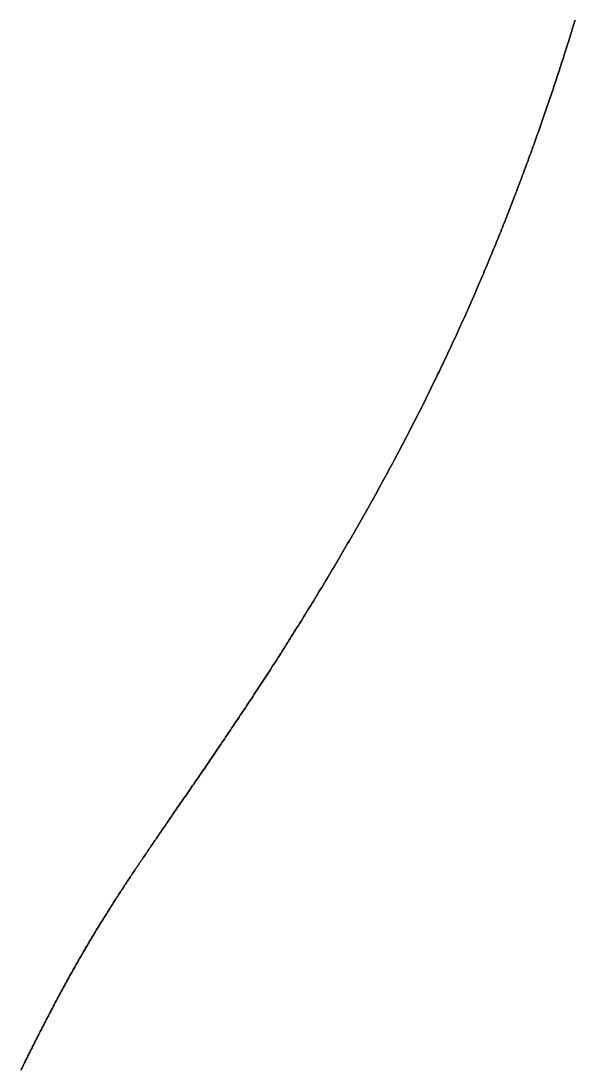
# Model space of a CAD drawing. Header units: inches. Extents: x 130170 to 284068, y 377793 to 804530.
# Drawn here: x 259473.7 to 259507.7, y 739114.5 to 739178.8 of the extents above; entities that cross this region are included whole.
import ezdxf

# ---------------------------------------------------------------- set-up
doc = ezdxf.new("R2010")
doc.units = ezdxf.units.IN
doc.header["$MEASUREMENT"] = 0
doc.layers.add('muni_il', color=7, linetype='Continuous')

msp = doc.modelspace()

# ---------------------------------------------------------------- linework, layer by layer
at = {"layer": 'muni_il'}
for points in [[(259473.716, 739114.492), (259473.752, 739114.565), (259473.788, 739114.637), (259473.824, 739114.71), (259473.86, 739114.783), (259473.896, 739114.855), (259473.931, 739114.928), (259473.967, 739115), (259474.003, 739115.072), (259474.039, 739115.145), (259474.075, 739115.217), (259474.111, 739115.289), (259474.146, 739115.361), (259474.182, 739115.433), (259474.218, 739115.504), (259474.254, 739115.576), (259474.289, 739115.647), (259474.325, 739115.719), (259474.361, 739115.79), (259474.397, 739115.862), (259474.432, 739115.933), (259474.468, 739116.004), (259474.504, 739116.075), (259474.539, 739116.146), (259474.575, 739116.216), (259474.611, 739116.287), (259474.646, 739116.358), (259474.682, 739116.428), (259474.718, 739116.499), (259474.753, 739116.569), (259474.789, 739116.639), (259474.825, 739116.709), (259474.86, 739116.779), (259474.896, 739116.849), (259474.932, 739116.919), (259474.967, 739116.989), (259475.003, 739117.058), (259475.038, 739117.128), (259475.074, 739117.197), (259475.11, 739117.266), (259475.145, 739117.335), (259475.181, 739117.404), (259475.217, 739117.473), (259475.252, 739117.542), (259475.288, 739117.611), (259475.323, 739117.68), (259475.359, 739117.748), (259475.395, 739117.817), (259475.43, 739117.885), (259475.466, 739117.953), (259475.502, 739118.022), (259475.537, 739118.09), (259475.573, 739118.158), (259475.608, 739118.226), (259475.644, 739118.293), (259475.68, 739118.361), (259475.715, 739118.429), (259475.751, 739118.496), (259475.787, 739118.563), (259475.822, 739118.631), (259475.858, 739118.698), (259475.894, 739118.765), (259475.93, 739118.832), (259475.965, 739118.899), (259476.001, 739118.966), (259476.037, 739119.033), (259476.072, 739119.099), (259476.108, 739119.166), (259476.144, 739119.232), (259476.18, 739119.299), (259476.216, 739119.365), (259476.252, 739119.431), (259476.288, 739119.498), (259476.323, 739119.564), (259476.359, 739119.63), (259476.395, 739119.695), (259476.431, 739119.761), (259476.467, 739119.827), (259476.503, 739119.893), (259476.539, 739119.958), (259476.576, 739120.024), (259476.612, 739120.089), (259476.648, 739120.155), (259476.684, 739120.22), (259476.72, 739120.285), (259476.756, 739120.351), (259476.793, 739120.416), (259476.829, 739120.481), (259476.865, 739120.546), (259476.902, 739120.611), (259476.938, 739120.676), (259476.975, 739120.74), (259477.011, 739120.805), (259477.048, 739120.87), (259477.085, 739120.935), (259477.121, 739120.999), (259477.158, 739121.064), (259477.195, 739121.128), (259477.232, 739121.193), (259477.268, 739121.258), (259477.305, 739121.322), (259477.342, 739121.386), (259477.379, 739121.451), (259477.417, 739121.515), (259477.454, 739121.579), (259477.491, 739121.644), (259477.528, 739121.708), (259477.566, 739121.772), (259477.603, 739121.836), (259477.641, 739121.901), (259477.678, 739121.965), (259477.716, 739122.029), (259477.753, 739122.093), (259477.791, 739122.157), (259477.829, 739122.222), (259477.867, 739122.286), (259477.905, 739122.35), (259477.943, 739122.414), (259477.982, 739122.478), (259478.02, 739122.542), (259478.058, 739122.607), (259478.097, 739122.671), (259478.135, 739122.735), (259478.174, 739122.799), (259478.213, 739122.864), (259478.252, 739122.928), (259478.291, 739122.992), (259478.33, 739123.057), (259478.369, 739123.121), (259478.408, 739123.185), (259478.448, 739123.25), (259478.487, 739123.315), (259478.527, 739123.379), (259478.566, 739123.444), (259478.606, 739123.508), (259478.646, 739123.573), (259478.686, 739123.638), (259478.726, 739123.703), (259478.767, 739123.768), (259478.807, 739123.833), (259478.848, 739123.898), (259478.889, 739123.963), (259478.929, 739124.028), (259478.97, 739124.094), (259479.011, 739124.159), (259479.053, 739124.225), (259479.094, 739124.29), (259479.136, 739124.356), (259479.177, 739124.422), (259479.219, 739124.488), (259479.261, 739124.554), (259479.303, 739124.62), (259479.346, 739124.686), (259479.388, 739124.753), (259479.431, 739124.819), (259479.473, 739124.886), (259479.516, 739124.953), (259479.559, 739125.019), (259479.603, 739125.087), (259479.646, 739125.154), (259479.69, 739125.221), (259479.734, 739125.289), (259479.777, 739125.356), (259479.821, 739125.424), (259479.866, 739125.492), (259479.91, 739125.56), (259479.955, 739125.629), (259480, 739125.697), (259480.045, 739125.766), (259480.09, 739125.835), (259480.136, 739125.904), (259480.181, 739125.973), (259480.227, 739126.043), (259480.273, 739126.112), (259480.319, 739126.182), (259480.366, 739126.252), (259480.412, 739126.322), (259480.459, 739126.393), (259480.506, 739126.464), (259480.554, 739126.535), (259480.601, 739126.606), (259480.649, 739126.677), (259480.697, 739126.749), (259480.745, 739126.821), (259480.793, 739126.893), (259480.842, 739126.965), (259480.891, 739127.038), (259480.94, 739127.111), (259480.989, 739127.184), (259481.039, 739127.258), (259481.089, 739127.331), (259481.139, 739127.405), (259481.189, 739127.48), (259481.239, 739127.554), (259481.29, 739127.629), (259481.341, 739127.704), (259481.392, 739127.78), (259481.444, 739127.855), (259481.496, 739127.932), (259481.548, 739128.008), (259481.6, 739128.085), (259481.652, 739128.162), (259481.705, 739128.239), (259481.758, 739128.317), (259481.811, 739128.395), (259481.865, 739128.473), (259481.919, 739128.552), (259481.973, 739128.631), (259482.027, 739128.71), (259482.082, 739128.79), (259482.137, 739128.87), (259482.192, 739128.95), (259482.248, 739129.031), (259482.303, 739129.112), (259482.359, 739129.194), (259482.416, 739129.276), (259482.472, 739129.358), (259482.529, 739129.441), (259482.586, 739129.524), (259482.644, 739129.607), (259482.702, 739129.691), (259482.759, 739129.775), (259482.818, 739129.86), (259482.876, 739129.945), (259482.935, 739130.03), (259482.994, 739130.116), (259483.054, 739130.203), (259483.114, 739130.289), (259483.174, 739130.376), (259483.234, 739130.464), (259483.295, 739130.552), (259483.356, 739130.64), (259483.417, 739130.729), (259483.479, 739130.818), (259483.54, 739130.908), (259483.603, 739130.998), (259483.665, 739131.089), (259483.728, 739131.18), (259483.791, 739131.271), (259483.854, 739131.363), (259483.918, 739131.456), (259483.982, 739131.549), (259484.046, 739131.642), (259484.11, 739131.736), (259484.175, 739131.83), (259484.24, 739131.925), (259484.306, 739132.02), (259484.372, 739132.116), (259484.438, 739132.212), (259484.504, 739132.308), (259484.571, 739132.406), (259484.638, 739132.503), (259484.705, 739132.601), (259484.772, 739132.7), (259484.84, 739132.799), (259484.908, 739132.898), (259484.977, 739132.998), (259485.045, 739133.099), (259485.114, 739133.2), (259485.184, 739133.301), (259485.253, 739133.403), (259485.323, 739133.506), (259485.393, 739133.609), (259485.464, 739133.712), (259485.535, 739133.816), (259485.606, 739133.921), (259485.677, 739134.025), (259485.748, 739134.131), (259485.82, 739134.237), (259485.893, 739134.343), (259485.965, 739134.45), (259486.038, 739134.558), (259486.111, 739134.666), (259486.184, 739134.774), (259486.258, 739134.883), (259486.331, 739134.993), (259486.405, 739135.103), (259486.48, 739135.213), (259486.554, 739135.324), (259486.629, 739135.436), (259486.704, 739135.547), (259486.78, 739135.66), (259486.855, 739135.773), (259486.931, 739135.886), (259487.007, 739136), (259487.083, 739136.115), (259487.16, 739136.23), (259487.237, 739136.345), (259487.314, 739136.461), (259487.391, 739136.578), (259487.469, 739136.694), (259487.547, 739136.812), (259487.625, 739136.93), (259487.703, 739137.048), (259487.781, 739137.167), (259487.86, 739137.286), (259487.939, 739137.406), (259488.018, 739137.526), (259488.097, 739137.647), (259488.177, 739137.768), (259488.256, 739137.89), (259488.336, 739138.012), (259488.416, 739138.134), (259488.496, 739138.257), (259488.577, 739138.381), (259488.657, 739138.505), (259488.738, 739138.629), (259488.819, 739138.754), (259488.9, 739138.879), (259488.981, 739139.005), (259489.063, 739139.131), (259489.144, 739139.258), (259489.226, 739139.385), (259489.308, 739139.512), (259489.39, 739139.64), (259489.472, 739139.768), (259489.555, 739139.897), (259489.637, 739140.026), (259489.72, 739140.155), (259489.802, 739140.285), (259489.885, 739140.415), (259489.968, 739140.546), (259490.051, 739140.677), (259490.134, 739140.809), (259490.217, 739140.94), (259490.301, 739141.073), (259490.384, 739141.205), (259490.468, 739141.338), (259490.551, 739141.471), (259490.635, 739141.605), (259490.718, 739141.739), (259490.802, 739141.873), (259490.886, 739142.008), (259490.97, 739142.143), (259491.054, 739142.278), (259491.138, 739142.414), (259491.222, 739142.55), (259491.306, 739142.686), (259491.39, 739142.823), (259491.474, 739142.96), (259491.559, 739143.097), (259491.643, 739143.234), (259491.727, 739143.372), (259491.811, 739143.51), (259491.895, 739143.649), (259491.98, 739143.787), (259492.064, 739143.926), (259492.148, 739144.065), (259492.232, 739144.205), (259492.317, 739144.344), (259492.401, 739144.484), (259492.485, 739144.624), (259492.569, 739144.765), (259492.653, 739144.905), (259492.737, 739145.046), (259492.821, 739145.187), (259492.905, 739145.329), (259492.989, 739145.47), (259493.073, 739145.612), (259493.157, 739145.753), (259493.24, 739145.895), (259493.324, 739146.038), (259493.408, 739146.18), (259493.491, 739146.323), (259493.574, 739146.465), (259493.658, 739146.608), (259493.741, 739146.751), (259493.824, 739146.895), (259493.907, 739147.038), (259493.99, 739147.181), (259494.073, 739147.325), (259494.156, 739147.469), (259494.238, 739147.612), (259494.321, 739147.756), (259494.403, 739147.901), (259494.485, 739148.045), (259494.567, 739148.189), (259494.649, 739148.333), (259494.731, 739148.478), (259494.813, 739148.622), (259494.894, 739148.767), (259494.975, 739148.912), (259495.057, 739149.056), (259495.138, 739149.201), (259495.219, 739149.346), (259495.299, 739149.491), (259495.38, 739149.636), (259495.46, 739149.781), (259495.54, 739149.926), (259495.62, 739150.071), (259495.7, 739150.216), (259495.78, 739150.362), (259495.859, 739150.507), (259495.939, 739150.652), (259496.018, 739150.797), (259496.097, 739150.943), (259496.175, 739151.088), (259496.254, 739151.233), (259496.332, 739151.378), (259496.41, 739151.523), (259496.488, 739151.669), (259496.566, 739151.814), (259496.643, 739151.959), (259496.72, 739152.104), (259496.797, 739152.249), (259496.874, 739152.394), (259496.951, 739152.539), (259497.027, 739152.684), (259497.103, 739152.829), (259497.179, 739152.974), (259497.255, 739153.119), (259497.33, 739153.264), (259497.406, 739153.409), (259497.481, 739153.553), (259497.555, 739153.698), (259497.63, 739153.843), (259497.704, 739153.987), (259497.778, 739154.132), (259497.852, 739154.276), (259497.926, 739154.42), (259497.999, 739154.564), (259498.072, 739154.709), (259498.145, 739154.853), (259498.217, 739154.997), (259498.29, 739155.14), (259498.362, 739155.284), (259498.434, 739155.428), (259498.505, 739155.571), (259498.577, 739155.715), (259498.648, 739155.858), (259498.718, 739156.002), (259498.789, 739156.145), (259498.859, 739156.288), (259498.93, 739156.431), (259498.999, 739156.574), (259499.069, 739156.717), (259499.138, 739156.86), (259499.207, 739157.002), (259499.276, 739157.145), (259499.345, 739157.287), (259499.413, 739157.429), (259499.481, 739157.571), (259499.549, 739157.713), (259499.617, 739157.855), (259499.684, 739157.997), (259499.751, 739158.139), (259499.818, 739158.28), (259499.884, 739158.421), (259499.951, 739158.563), (259500.017, 739158.704), (259500.082, 739158.845), (259500.148, 739158.986), (259500.213, 739159.127), (259500.278, 739159.267), (259500.343, 739159.408), (259500.408, 739159.548), (259500.472, 739159.689), (259500.536, 739159.829), (259500.6, 739159.969), (259500.663, 739160.109), (259500.727, 739160.249), (259500.79, 739160.388), (259500.853, 739160.528), (259500.915, 739160.667), (259500.977, 739160.806), (259501.04, 739160.945), (259501.101, 739161.084), (259501.163, 739161.223), (259501.224, 739161.362), (259501.286, 739161.5), (259501.346, 739161.639), (259501.407, 739161.777), (259501.468, 739161.916), (259501.528, 739162.054), (259501.588, 739162.191), (259501.647, 739162.329), (259501.707, 739162.467), (259501.766, 739162.604), (259501.825, 739162.742), (259501.884, 739162.879), (259501.942, 739163.016), (259502.001, 739163.153), (259502.059, 739163.29), (259502.117, 739163.426), (259502.174, 739163.563), (259502.232, 739163.699), (259502.289, 739163.836), (259502.346, 739163.972), (259502.403, 739164.108), (259502.459, 739164.243), (259502.515, 739164.379), (259502.571, 739164.514), (259502.627, 739164.65), (259502.683, 739164.785), (259502.738, 739164.92), (259502.793, 739165.055), (259502.848, 739165.19), (259502.903, 739165.324), (259502.958, 739165.459), (259503.012, 739165.593), (259503.066, 739165.727), (259503.12, 739165.861), (259503.174, 739165.995), (259503.227, 739166.128), (259503.28, 739166.261), (259503.333, 739166.395), (259503.386, 739166.528), (259503.439, 739166.661), (259503.491, 739166.794), (259503.543, 739166.926), (259503.595, 739167.058), (259503.647, 739167.191), (259503.698, 739167.323), (259503.749, 739167.454), (259503.801, 739167.586), (259503.851, 739167.717), (259503.902, 739167.849), (259503.952, 739167.98), (259504.003, 739168.111), (259504.053, 739168.241), (259504.102, 739168.372), (259504.152, 739168.502), (259504.201, 739168.632), (259504.25, 739168.761), (259504.299, 739168.891), (259504.348, 739169.02), (259504.396, 739169.149), (259504.445, 739169.278), (259504.493, 739169.407), (259504.541, 739169.535), (259504.588, 739169.663), (259504.636, 739169.791), (259504.683, 739169.919), (259504.73, 739170.046), (259504.777, 739170.173), (259504.823, 739170.3), (259504.87, 739170.427), (259504.916, 739170.553), (259504.962, 739170.679), (259505.007, 739170.805), (259505.053, 739170.93), (259505.098, 739171.056), (259505.143, 739171.18), (259505.188, 739171.305), (259505.232, 739171.429), (259505.277, 739171.553), (259505.321, 739171.677), (259505.364, 739171.8), (259505.408, 739171.923), (259505.452, 739172.046), (259505.495, 739172.169), (259505.538, 739172.291), (259505.58, 739172.412), (259505.623, 739172.534), (259505.665, 739172.655), (259505.707, 739172.775), (259505.749, 739172.896), (259505.791, 739173.016), (259505.832, 739173.135), (259505.873, 739173.254), (259505.914, 739173.373), (259505.955, 739173.491), (259505.995, 739173.61), (259506.035, 739173.727), (259506.075, 739173.844), (259506.115, 739173.961), (259506.154, 739174.078), (259506.194, 739174.194), (259506.232, 739174.309), (259506.271, 739174.425), (259506.31, 739174.539), (259506.348, 739174.654), (259506.386, 739174.768), (259506.424, 739174.881), (259506.461, 739174.994), (259506.498, 739175.106), (259506.536, 739175.219), (259506.572, 739175.33), (259506.609, 739175.441), (259506.645, 739175.552), (259506.681, 739175.662), (259506.717, 739175.772), (259506.753, 739175.881), (259506.788, 739175.99), (259506.823, 739176.099), (259506.858, 739176.206), (259506.893, 739176.314), (259506.927, 739176.42), (259506.961, 739176.527), (259506.995, 739176.633), (259507.028, 739176.738), (259507.062, 739176.843), (259507.095, 739176.947), (259507.128, 739177.051), (259507.16, 739177.154), (259507.193, 739177.257), (259507.225, 739177.359), (259507.257, 739177.46), (259507.288, 739177.561), (259507.32, 739177.662), (259507.351, 739177.762), (259507.382, 739177.862), (259507.412, 739177.961), (259507.443, 739178.059), (259507.473, 739178.157), (259507.503, 739178.254), (259507.532, 739178.351), (259507.562, 739178.447), (259507.591, 739178.543), (259507.62, 739178.638), (259507.649, 739178.732), (259507.677, 739178.826)], [(259507.677, 739178.826), (259507.649, 739178.732), (259507.62, 739178.638), (259507.591, 739178.543), (259507.562, 739178.447), (259507.532, 739178.351), (259507.503, 739178.254), (259507.473, 739178.157), (259507.443, 739178.059), (259507.412, 739177.961), (259507.382, 739177.862), (259507.351, 739177.762), (259507.32, 739177.662), (259507.288, 739177.561), (259507.257, 739177.46), (259507.225, 739177.359), (259507.193, 739177.257), (259507.16, 739177.154), (259507.128, 739177.051), (259507.095, 739176.947), (259507.062, 739176.843), (259507.028, 739176.738), (259506.995, 739176.633), (259506.961, 739176.527), (259506.927, 739176.42), (259506.893, 739176.314), (259506.858, 739176.206), (259506.823, 739176.099), (259506.788, 739175.99), (259506.753, 739175.881), (259506.717, 739175.772), (259506.681, 739175.662), (259506.645, 739175.552), (259506.609, 739175.441), (259506.572, 739175.33), (259506.536, 739175.219), (259506.498, 739175.106), (259506.461, 739174.994), (259506.424, 739174.881), (259506.386, 739174.768), (259506.348, 739174.654), (259506.31, 739174.539), (259506.271, 739174.425), (259506.232, 739174.309), (259506.194, 739174.194), (259506.154, 739174.078), (259506.115, 739173.961), (259506.075, 739173.844), (259506.035, 739173.727), (259505.995, 739173.61), (259505.955, 739173.491), (259505.914, 739173.373), (259505.873, 739173.254), (259505.832, 739173.135), (259505.791, 739173.016), (259505.749, 739172.896), (259505.707, 739172.775), (259505.665, 739172.655), (259505.623, 739172.534), (259505.58, 739172.412), (259505.538, 739172.291), (259505.495, 739172.169), (259505.452, 739172.046), (259505.408, 739171.923), (259505.364, 739171.8), (259505.321, 739171.677), (259505.277, 739171.553), (259505.232, 739171.429), (259505.188, 739171.305), (259505.143, 739171.18), (259505.098, 739171.056), (259505.053, 739170.93), (259505.007, 739170.805), (259504.962, 739170.679), (259504.916, 739170.553), (259504.87, 739170.427), (259504.823, 739170.3), (259504.777, 739170.173), (259504.73, 739170.046), (259504.683, 739169.919), (259504.636, 739169.791), (259504.588, 739169.663), (259504.541, 739169.535), (259504.493, 739169.407), (259504.445, 739169.278), (259504.396, 739169.149), (259504.348, 739169.02), (259504.299, 739168.891), (259504.25, 739168.761), (259504.201, 739168.632), (259504.152, 739168.502), (259504.102, 739168.372), (259504.053, 739168.241), (259504.003, 739168.111), (259503.952, 739167.98), (259503.902, 739167.849), (259503.851, 739167.717), (259503.801, 739167.586), (259503.749, 739167.454), (259503.698, 739167.323), (259503.647, 739167.191), (259503.595, 739167.058), (259503.543, 739166.926), (259503.491, 739166.794), (259503.439, 739166.661), (259503.386, 739166.528), (259503.333, 739166.395), (259503.28, 739166.261), (259503.227, 739166.128), (259503.174, 739165.995), (259503.12, 739165.861), (259503.066, 739165.727), (259503.012, 739165.593), (259502.958, 739165.459), (259502.903, 739165.324), (259502.848, 739165.19), (259502.793, 739165.055), (259502.738, 739164.92), (259502.683, 739164.785), (259502.627, 739164.65), (259502.571, 739164.514), (259502.515, 739164.379), (259502.459, 739164.243), (259502.403, 739164.108), (259502.346, 739163.972), (259502.289, 739163.836), (259502.232, 739163.699), (259502.174, 739163.563), (259502.117, 739163.426), (259502.059, 739163.29), (259502.001, 739163.153), (259501.942, 739163.016), (259501.884, 739162.879), (259501.825, 739162.742), (259501.766, 739162.604), (259501.707, 739162.467), (259501.647, 739162.329), (259501.588, 739162.191), (259501.528, 739162.054), (259501.468, 739161.916), (259501.407, 739161.777), (259501.346, 739161.639), (259501.286, 739161.5), (259501.224, 739161.362), (259501.163, 739161.223), (259501.101, 739161.084), (259501.04, 739160.945), (259500.977, 739160.806), (259500.915, 739160.667), (259500.853, 739160.528), (259500.79, 739160.388), (259500.727, 739160.249), (259500.663, 739160.109), (259500.6, 739159.969), (259500.536, 739159.829), (259500.472, 739159.689), (259500.408, 739159.548), (259500.343, 739159.408), (259500.278, 739159.267), (259500.213, 739159.127), (259500.148, 739158.986), (259500.082, 739158.845), (259500.017, 739158.704), (259499.951, 739158.563), (259499.884, 739158.421), (259499.818, 739158.28), (259499.751, 739158.139), (259499.684, 739157.997), (259499.617, 739157.855), (259499.549, 739157.713), (259499.481, 739157.571), (259499.413, 739157.429), (259499.345, 739157.287), (259499.276, 739157.145), (259499.207, 739157.002), (259499.138, 739156.86), (259499.069, 739156.717), (259498.999, 739156.574), (259498.93, 739156.431), (259498.859, 739156.288), (259498.789, 739156.145), (259498.718, 739156.002), (259498.648, 739155.858), (259498.577, 739155.715), (259498.505, 739155.571), (259498.434, 739155.428), (259498.362, 739155.284), (259498.29, 739155.14), (259498.217, 739154.997), (259498.145, 739154.853), (259498.072, 739154.709), (259497.999, 739154.564), (259497.926, 739154.42), (259497.852, 739154.276), (259497.778, 739154.132), (259497.704, 739153.987), (259497.63, 739153.843), (259497.555, 739153.698), (259497.481, 739153.553), (259497.406, 739153.409), (259497.33, 739153.264), (259497.255, 739153.119), (259497.179, 739152.974), (259497.103, 739152.829), (259497.027, 739152.684), (259496.951, 739152.539), (259496.874, 739152.394), (259496.797, 739152.249), (259496.72, 739152.104), (259496.643, 739151.959), (259496.566, 739151.814), (259496.488, 739151.669), (259496.41, 739151.523), (259496.332, 739151.378), (259496.254, 739151.233), (259496.175, 739151.088), (259496.097, 739150.943), (259496.018, 739150.797), (259495.939, 739150.652), (259495.859, 739150.507), (259495.78, 739150.362), (259495.7, 739150.216), (259495.62, 739150.071), (259495.54, 739149.926), (259495.46, 739149.781), (259495.38, 739149.636), (259495.299, 739149.491), (259495.219, 739149.346), (259495.138, 739149.201), (259495.057, 739149.056), (259494.975, 739148.912), (259494.894, 739148.767), (259494.813, 739148.622), (259494.731, 739148.478), (259494.649, 739148.333), (259494.567, 739148.189), (259494.485, 739148.045), (259494.403, 739147.901), (259494.321, 739147.756), (259494.238, 739147.612), (259494.156, 739147.469), (259494.073, 739147.325), (259493.99, 739147.181), (259493.907, 739147.038), (259493.824, 739146.895), (259493.741, 739146.751), (259493.658, 739146.608), (259493.574, 739146.465), (259493.491, 739146.323), (259493.408, 739146.18), (259493.324, 739146.038), (259493.24, 739145.895), (259493.157, 739145.753), (259493.073, 739145.612), (259492.989, 739145.47), (259492.905, 739145.329), (259492.821, 739145.187), (259492.737, 739145.046), (259492.653, 739144.905), (259492.569, 739144.765), (259492.485, 739144.624), (259492.401, 739144.484), (259492.317, 739144.344), (259492.232, 739144.205), (259492.148, 739144.065), (259492.064, 739143.926), (259491.98, 739143.787), (259491.895, 739143.649), (259491.811, 739143.51), (259491.727, 739143.372), (259491.643, 739143.234), (259491.559, 739143.097), (259491.474, 739142.96), (259491.39, 739142.823), (259491.306, 739142.686), (259491.222, 739142.55), (259491.138, 739142.414), (259491.054, 739142.278), (259490.97, 739142.143), (259490.886, 739142.008), (259490.802, 739141.873), (259490.718, 739141.739), (259490.635, 739141.605), (259490.551, 739141.471), (259490.468, 739141.338), (259490.384, 739141.205), (259490.301, 739141.073), (259490.217, 739140.94), (259490.134, 739140.809), (259490.051, 739140.677), (259489.968, 739140.546), (259489.885, 739140.415), (259489.802, 739140.285), (259489.72, 739140.155), (259489.637, 739140.026), (259489.555, 739139.897), (259489.472, 739139.768), (259489.39, 739139.64), (259489.308, 739139.512), (259489.226, 739139.385), (259489.144, 739139.258), (259489.063, 739139.131), (259488.981, 739139.005), (259488.9, 739138.879), (259488.819, 739138.754), (259488.738, 739138.629), (259488.657, 739138.505), (259488.577, 739138.381), (259488.496, 739138.257), (259488.416, 739138.134), (259488.336, 739138.012), (259488.256, 739137.89), (259488.177, 739137.768), (259488.097, 739137.647), (259488.018, 739137.526), (259487.939, 739137.406), (259487.86, 739137.286), (259487.781, 739137.167), (259487.703, 739137.048), (259487.625, 739136.93), (259487.547, 739136.812), (259487.469, 739136.694), (259487.391, 739136.578), (259487.314, 739136.461), (259487.237, 739136.345), (259487.16, 739136.23), (259487.083, 739136.115), (259487.007, 739136), (259486.931, 739135.886), (259486.855, 739135.773), (259486.78, 739135.66), (259486.704, 739135.547), (259486.629, 739135.436), (259486.554, 739135.324), (259486.48, 739135.213), (259486.405, 739135.103), (259486.331, 739134.993), (259486.258, 739134.883), (259486.184, 739134.774), (259486.111, 739134.666), (259486.038, 739134.558), (259485.965, 739134.45), (259485.893, 739134.343), (259485.82, 739134.237), (259485.748, 739134.131), (259485.677, 739134.025), (259485.606, 739133.921), (259485.535, 739133.816), (259485.464, 739133.712), (259485.393, 739133.609), (259485.323, 739133.506), (259485.253, 739133.403), (259485.184, 739133.301), (259485.114, 739133.2), (259485.045, 739133.099), (259484.977, 739132.998), (259484.908, 739132.898), (259484.84, 739132.799), (259484.772, 739132.7), (259484.705, 739132.601), (259484.638, 739132.503), (259484.571, 739132.406), (259484.504, 739132.308), (259484.438, 739132.212), (259484.372, 739132.116), (259484.306, 739132.02), (259484.24, 739131.925), (259484.175, 739131.83), (259484.11, 739131.736), (259484.046, 739131.642), (259483.982, 739131.549), (259483.918, 739131.456), (259483.854, 739131.363), (259483.791, 739131.271), (259483.728, 739131.18), (259483.665, 739131.089), (259483.603, 739130.998), (259483.54, 739130.908), (259483.479, 739130.818), (259483.417, 739130.729), (259483.356, 739130.64), (259483.295, 739130.552), (259483.234, 739130.464), (259483.174, 739130.376), (259483.114, 739130.289), (259483.054, 739130.203), (259482.994, 739130.116), (259482.935, 739130.03), (259482.876, 739129.945), (259482.818, 739129.86), (259482.759, 739129.775), (259482.702, 739129.691), (259482.644, 739129.607), (259482.586, 739129.524), (259482.529, 739129.441), (259482.472, 739129.358), (259482.416, 739129.276), (259482.359, 739129.194), (259482.303, 739129.112), (259482.248, 739129.031), (259482.192, 739128.95), (259482.137, 739128.87), (259482.082, 739128.79), (259482.027, 739128.71), (259481.973, 739128.631), (259481.919, 739128.552), (259481.865, 739128.473), (259481.811, 739128.395), (259481.758, 739128.317), (259481.705, 739128.239), (259481.652, 739128.162), (259481.6, 739128.085), (259481.548, 739128.008), (259481.496, 739127.932), (259481.444, 739127.855), (259481.392, 739127.78), (259481.341, 739127.704), (259481.29, 739127.629), (259481.239, 739127.554), (259481.189, 739127.48), (259481.139, 739127.405), (259481.089, 739127.331), (259481.039, 739127.258), (259480.989, 739127.184), (259480.94, 739127.111), (259480.891, 739127.038), (259480.842, 739126.965), (259480.793, 739126.893), (259480.745, 739126.821), (259480.697, 739126.749), (259480.649, 739126.677), (259480.601, 739126.606), (259480.554, 739126.535), (259480.506, 739126.464), (259480.459, 739126.393), (259480.412, 739126.322), (259480.366, 739126.252), (259480.319, 739126.182), (259480.273, 739126.112), (259480.227, 739126.043), (259480.181, 739125.973), (259480.136, 739125.904), (259480.09, 739125.835), (259480.045, 739125.766), (259480, 739125.697), (259479.955, 739125.629), (259479.91, 739125.56), (259479.866, 739125.492), (259479.821, 739125.424), (259479.777, 739125.356), (259479.734, 739125.289), (259479.69, 739125.221), (259479.646, 739125.154), (259479.603, 739125.087), (259479.559, 739125.019), (259479.516, 739124.953), (259479.473, 739124.886), (259479.431, 739124.819), (259479.388, 739124.753), (259479.346, 739124.686), (259479.303, 739124.62), (259479.261, 739124.554), (259479.219, 739124.488), (259479.177, 739124.422), (259479.136, 739124.356), (259479.094, 739124.29), (259479.053, 739124.225), (259479.011, 739124.159), (259478.97, 739124.094), (259478.929, 739124.028), (259478.889, 739123.963), (259478.848, 739123.898), (259478.807, 739123.833), (259478.767, 739123.768), (259478.726, 739123.703), (259478.686, 739123.638), (259478.646, 739123.573), (259478.606, 739123.508), (259478.566, 739123.444), (259478.527, 739123.379), (259478.487, 739123.315), (259478.448, 739123.25), (259478.408, 739123.185), (259478.369, 739123.121), (259478.33, 739123.057), (259478.291, 739122.992), (259478.252, 739122.928), (259478.213, 739122.864), (259478.174, 739122.799), (259478.135, 739122.735), (259478.097, 739122.671), (259478.058, 739122.607), (259478.02, 739122.542), (259477.982, 739122.478), (259477.943, 739122.414), (259477.905, 739122.35), (259477.867, 739122.286), (259477.829, 739122.222), (259477.791, 739122.157), (259477.753, 739122.093), (259477.716, 739122.029), (259477.678, 739121.965), (259477.641, 739121.901), (259477.603, 739121.836), (259477.566, 739121.772), (259477.528, 739121.708), (259477.491, 739121.644), (259477.454, 739121.579), (259477.417, 739121.515), (259477.379, 739121.451), (259477.342, 739121.386), (259477.305, 739121.322), (259477.268, 739121.258), (259477.232, 739121.193), (259477.195, 739121.128), (259477.158, 739121.064), (259477.121, 739120.999), (259477.085, 739120.935), (259477.048, 739120.87), (259477.011, 739120.805), (259476.975, 739120.74), (259476.938, 739120.676), (259476.902, 739120.611), (259476.865, 739120.546), (259476.829, 739120.481), (259476.793, 739120.416), (259476.756, 739120.351), (259476.72, 739120.285), (259476.684, 739120.22), (259476.648, 739120.155), (259476.612, 739120.089), (259476.576, 739120.024), (259476.539, 739119.958), (259476.503, 739119.893), (259476.467, 739119.827), (259476.431, 739119.761), (259476.395, 739119.695), (259476.359, 739119.63), (259476.323, 739119.564), (259476.288, 739119.498), (259476.252, 739119.431), (259476.216, 739119.365), (259476.18, 739119.299), (259476.144, 739119.232), (259476.108, 739119.166), (259476.072, 739119.099), (259476.037, 739119.033), (259476.001, 739118.966), (259475.965, 739118.899), (259475.93, 739118.832), (259475.894, 739118.765), (259475.858, 739118.698), (259475.822, 739118.631), (259475.787, 739118.563), (259475.751, 739118.496), (259475.715, 739118.429), (259475.68, 739118.361), (259475.644, 739118.293), (259475.608, 739118.226), (259475.573, 739118.158), (259475.537, 739118.09), (259475.502, 739118.022), (259475.466, 739117.953), (259475.43, 739117.885), (259475.395, 739117.817), (259475.359, 739117.748), (259475.323, 739117.68), (259475.288, 739117.611), (259475.252, 739117.542), (259475.217, 739117.473), (259475.181, 739117.404), (259475.145, 739117.335), (259475.11, 739117.266), (259475.074, 739117.197), (259475.038, 739117.128), (259475.003, 739117.058), (259474.967, 739116.989), (259474.932, 739116.919), (259474.896, 739116.849), (259474.86, 739116.779), (259474.825, 739116.709), (259474.789, 739116.639), (259474.753, 739116.569), (259474.718, 739116.499), (259474.682, 739116.428), (259474.646, 739116.358), (259474.611, 739116.287), (259474.575, 739116.216), (259474.539, 739116.146), (259474.504, 739116.075), (259474.468, 739116.004), (259474.432, 739115.933), (259474.397, 739115.862), (259474.361, 739115.79), (259474.325, 739115.719), (259474.289, 739115.647), (259474.254, 739115.576), (259474.218, 739115.504), (259474.182, 739115.433), (259474.146, 739115.361), (259474.111, 739115.289), (259474.075, 739115.217), (259474.039, 739115.145), (259474.003, 739115.072), (259473.967, 739115), (259473.931, 739114.928), (259473.896, 739114.855), (259473.86, 739114.783), (259473.824, 739114.71), (259473.788, 739114.637), (259473.752, 739114.565), (259473.716, 739114.492)]]:
    msp.add_lwpolyline(points, dxfattribs=at)

doc.saveas('drawing.dxf')
